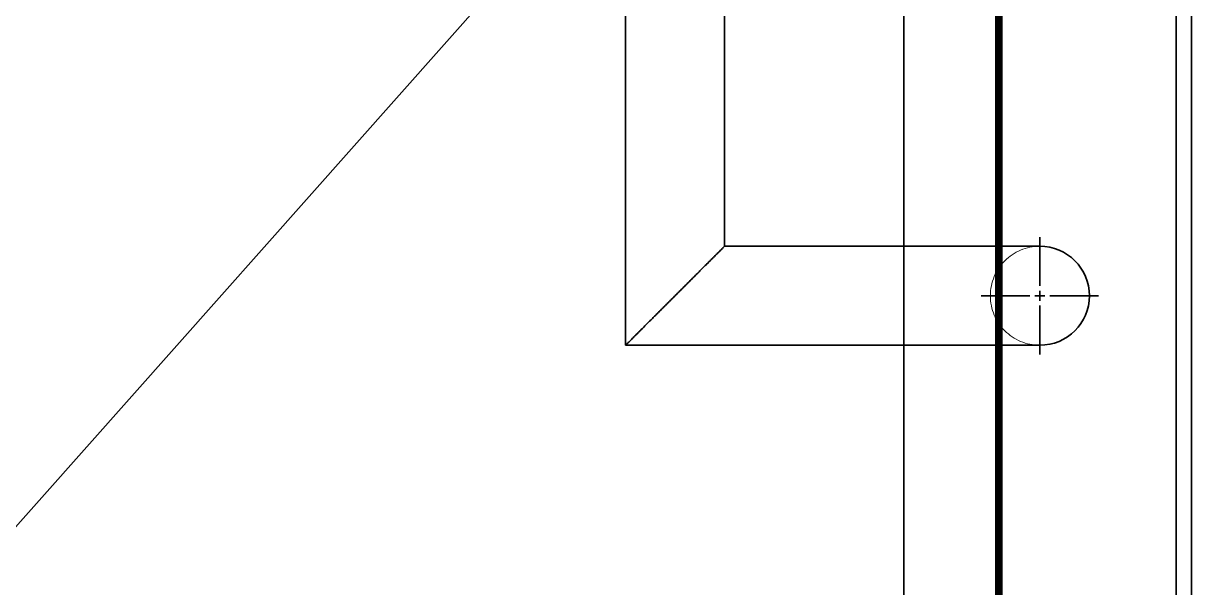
# Model space of a CAD drawing. Header units: millimetres. Extents: x -29692 to 34729, y -8412 to 43293.
# Drawn here: x -25830.4 to -25382.1, y 786 to 1002.6 of the extents above; entities that cross this region are included whole.
import ezdxf

# ---------------------------------------------------------------- set-up
doc = ezdxf.new("R2010")
doc.units = ezdxf.units.MM
for name, pattern in [('CENTER2', [28.575, 19.05, -3.175, 3.175, -3.175]), ('DASHED', [19.05, 12.7, -6.35]), ('OGLT6', [2, 0.5, -0.5, 0.5, -0.5])]:
    doc.linetypes.add(name, pattern=pattern)
doc.layers.get('Defpoints').update_dxf_attribs({"color": 4, "lineweight": 35})
doc.layers.add('_0_001_Профили', color=150, linetype='Continuous', lineweight=35)

# ---------------------------------------------------------------- blocks, each defined once
blk = doc.blocks.new('Door Templet')
at = {"layer": 'Defpoints', "linetype": 'Continuous'}
for p, q in [((1126.5, 0), (1126.5, 2086.5)), ((1120.5, 9.5), (1120.5, 2080.5)), ((1016, 114), (1016, 1976)), ((189, 114), (1016, 1045))]:
    blk.add_line(p, q, dxfattribs=at)
blk = doc.blocks.new('*U682')
at = {"layer": '_0_001_Профили', "color": 30, "linetype": 'OGLT6', "const_width": 3}
blk.add_lwpolyline([(-482.09, 359.79), (-465.77, 360.26, -0.414214), (-435.77, 330.26), (-435.77, 45.71, 0.414214), (-405.77, 15.71), (416.91, 15.71, 0.414214), (446.91, 45.71), (446.91, 835.52)], format="xyb", dxfattribs=at)
blk = doc.blocks.new('*U899')
at = {"layer": '_0_001_Профили', "color": 0, "linetype": 'CENTER2', "transparency": 16777216}
for p, q in [((0, 3.8), (0, 22.5)), ((-22.5, 0), (-3.8, 0)), ((3.8, 0), (22.5, 0)), ((0, -22.5), (0, -3.8))]:
    blk.add_line(p, q, dxfattribs=at)
at = {"layer": '_0_001_Профили', "color": 0, "linetype": 'Continuous', "transparency": 16777216}
for p, q in [((-1.9, 0), (1.9, 0)), ((0, -1.9), (0, 1.9))]:
    blk.add_line(p, q, dxfattribs=at)
blk = doc.blocks.new('DIAMANTEK PK4K-600-38')
at = {"layer": '_0_001_Профили', "color": 9}
for p, q in [((19, 619), (0, 619)), ((121, 619), (19, 619)), ((159, 619), (121, 619)), ((159, -19), (159, 619)), ((0, 581), (19, 581)), ((19, 581), (121, 581)), ((121, 581), (121, 19))]:
    blk.add_line(p, q, dxfattribs=at)
blk.add_arc((0, 600), 19, 90, 270, dxfattribs=at)
at = {"layer": '_0_001_Профили', "color": 9, "linetype": 'DASHED', "lineweight": 5, "ltscale": 10}
blk.add_arc((0, 600), 19, 270, 90, dxfattribs=at)
at = {"layer": '_0_001_Профили', "color": 9}
blk.add_open_spline([(159, 619), (158.99, 619), (158.68, 618.67), (157.6, 617.6), (156.5, 616.5), (155.35, 615.35), (154.29, 614.3), (153.16, 613.16), (151.91, 611.91), (150.56, 610.56), (149.51, 609.51), (148.42, 608.41), (147.28, 607.28), (146.1, 606.11), (144.92, 604.92), (143.72, 603.71), (142.48, 602.48), (141.24, 601.24), (140, 600), (138.76, 598.76), (137.52, 597.52), (136.28, 596.29), (135.08, 595.08), (133.9, 593.89), (132.72, 592.72), (131.58, 591.59), (130.49, 590.49), (129.44, 589.44), (128.09, 588.09), (126.84, 586.84), (125.71, 585.7), (124.65, 584.65), (123.5, 583.5), (122.4, 582.4), (121.32, 581.33), (121.01, 581), (121, 581)], degree=3, knots=[-1, -1, -1, -1, -0.916667, -0.875, -0.833333, -0.791667, -0.770833, -0.75, -0.708333, -0.6875, -0.666667, -0.645833, -0.625, -0.604167, -0.583333, -0.5625, -0.541667, -0.520833, -0.5, -0.479167, -0.458333, -0.4375, -0.416667, -0.395833, -0.375, -0.354167, -0.333333, -0.3125, -0.291667, -0.25, -0.229167, -0.208333, -0.166667, -0.125, -0.083333, 0, 0, 0, 0], dxfattribs=at)
at = {"layer": '_0_001_Профили', "color": 9, "linetype": 'CENTER2'}
blk.add_blockref('*U899', (0, 600), dxfattribs=at)
blk = doc.blocks.new('*U930')
at = {"layer": '_0_001_Профили', "color": 0, "linetype": 'CENTER2', "transparency": 16777216}
for p, q in [((0, 3.8), (0, 22.5)), ((-22.5, 0), (-3.8, 0)), ((3.8, 0), (22.5, 0)), ((0, -22.5), (0, -3.8))]:
    blk.add_line(p, q, dxfattribs=at)
at = {"layer": '_0_001_Профили', "color": 0, "linetype": 'Continuous', "transparency": 16777216}
for p, q in [((-1.9, 0), (1.9, 0)), ((0, -1.9), (0, 1.9))]:
    blk.add_line(p, q, dxfattribs=at)

msp = doc.modelspace()

# ---------------------------------------------------------------- linework, layer by layer
at = {"layer": '_0_001_Профили', "color": 9}
for p, q in [((-25599.313, 1517.09), (-25599.313, 879.09)), ((-25561.313, 917.09), (-25561.313, 1479.09)), ((-25459.313, 917.09), (-25561.313, 917.09)), ((-25440.313, 917.09), (-25459.313, 917.09)), ((-25599.313, 879.09), (-25561.313, 879.09)), ((-25561.313, 879.09), (-25459.313, 879.09)), ((-25459.313, 879.09), (-25440.313, 879.09))]:
    msp.add_line(p, q, dxfattribs=at)
at = {"layer": '_0_001_Профили', "color": 9, "linetype": 'DASHED', "lineweight": 5, "ltscale": 10}
msp.add_arc((-25440.313, 898.09), 19, 90, 270, dxfattribs=at)
at = {"layer": '_0_001_Профили', "color": 9}
msp.add_arc((-25440.313, 898.09), 19, 270, 90, dxfattribs=at)
msp.add_open_spline([(-25599.313, 879.09), (-25599.306, 879.09), (-25598.989, 879.418), (-25597.914, 880.486), (-25596.816, 881.589), (-25595.662, 882.743), (-25594.602, 883.795), (-25593.478, 884.929), (-25592.227, 886.178), (-25590.869, 887.527), (-25589.82, 888.583), (-25588.729, 889.681), (-25587.589, 890.814), (-25586.417, 891.978), (-25585.235, 893.169), (-25584.03, 894.381), (-25582.795, 895.608), (-25581.549, 896.847), (-25580.313, 898.09), (-25579.078, 899.334), (-25577.832, 900.572), (-25576.596, 901.8), (-25575.392, 903.011), (-25574.21, 904.202), (-25573.038, 905.366), (-25571.897, 906.5), (-25570.806, 907.597), (-25569.758, 908.654), (-25568.4, 910.002), (-25567.149, 911.251), (-25566.025, 912.385), (-25564.965, 913.438), (-25563.811, 914.592), (-25562.713, 915.694), (-25561.637, 916.763), (-25561.321, 917.09), (-25561.313, 917.09)], degree=3, knots=[-1, -1, -1, -1, -0.9166667, -0.875, -0.8333333, -0.7916667, -0.7708333, -0.75, -0.7083333, -0.6875, -0.6666667, -0.6458333, -0.625, -0.6041667, -0.5833333, -0.5625, -0.5416667, -0.5208333, -0.5, -0.4791667, -0.4583333, -0.4375, -0.4166667, -0.3958333, -0.375, -0.3541667, -0.3333333, -0.3125, -0.2916667, -0.25, -0.2291667, -0.2083333, -0.1666667, -0.125, -0.0833333, 0, 0, 0, 0], dxfattribs=at)

# ---------------------------------------------------------------- block references
at = {"layer": '_0_001_Профили', "linetype": 'Continuous', "rotation": 180}
msp.add_blockref('DIAMANTEK PK4K-600-38', (-25440.313, 1498.09), dxfattribs=at)
at = {"layer": '_0_001_Профили'}
msp.add_blockref('*U682', (-25902.973, 227.566), dxfattribs=at)
at = {"layer": '_0_001_Профили', "color": 9, "linetype": 'CENTER2', "rotation": 180}
msp.add_blockref('*U930', (-25440.313, 898.09), dxfattribs=at)
at = {"layer": 'Defpoints'}
msp.add_blockref('Door Templet', (-26508.563, 148.09), dxfattribs=at)

doc.saveas('drawing.dxf')
